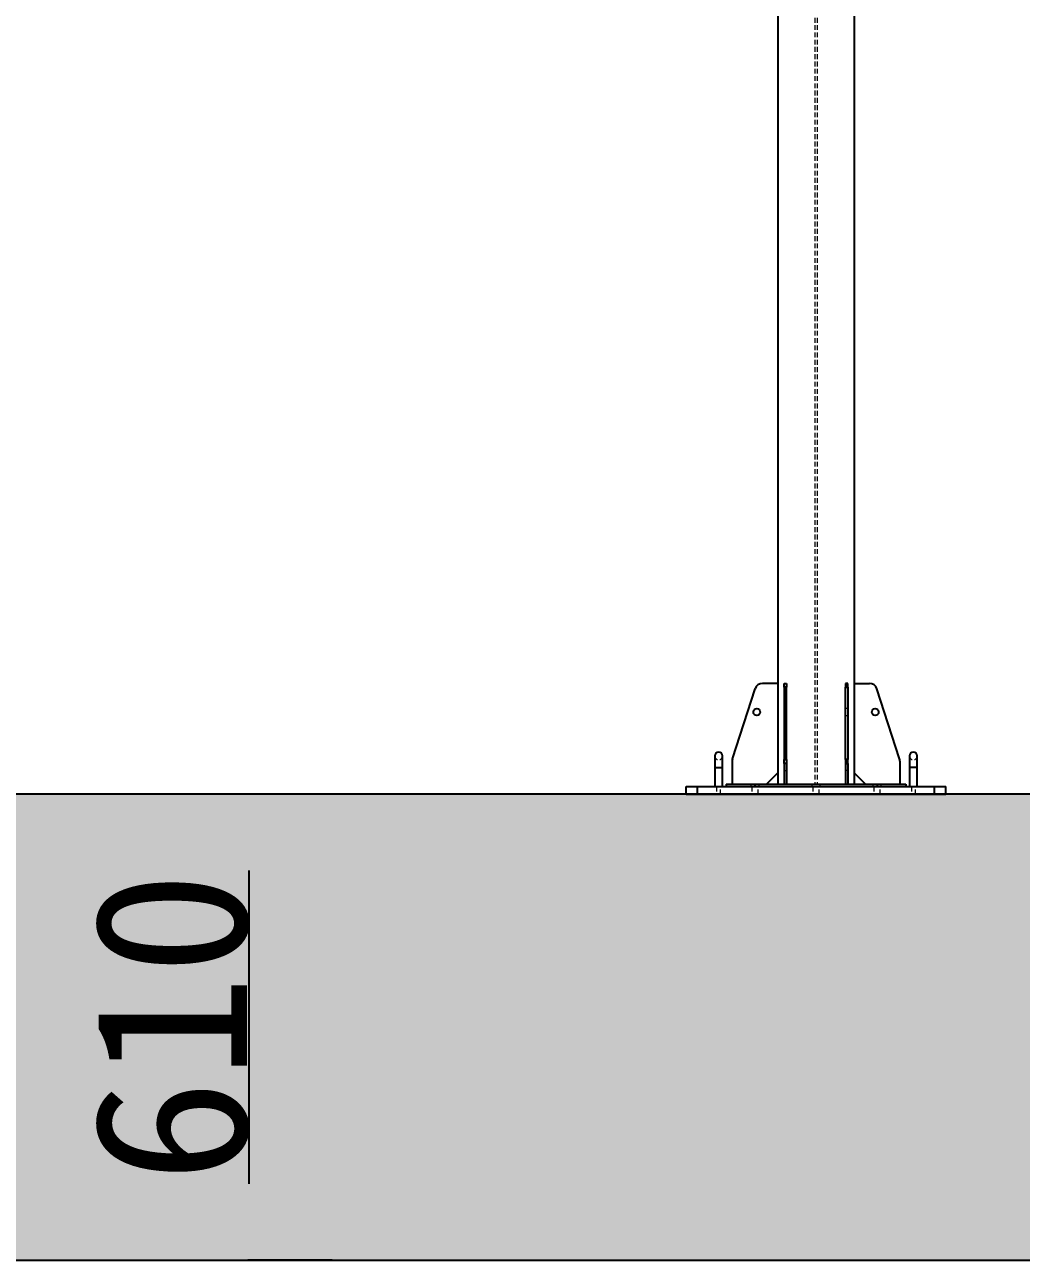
# Model space of a CAD drawing. Header units: millimetres. Extents: x 25083 to 52777, y 24772 to 45779.
# Drawn here: x 36145 to 37451, y 37763 to 39380 of the extents above; entities that cross this region are included whole.
import ezdxf

# ---------------------------------------------------------------- set-up
doc = ezdxf.new("R2010")
doc.units = ezdxf.units.MM
doc.linetypes.add('HIDDEN', pattern=[9.525, 6.35, -3.175])
doc.styles.get("Standard").update_dxf_attribs({"font": ''})
doc.styles.get('Standard').set_extended_font_data('SimSun')
doc.dimstyles.new('ISO-25', dxfattribs={"dimtxt": 2.5, "dimasz": 2.5, "dimexe": 1.25, "dimexo": 0.625, "dimtad": 1, "dimtxsty": 'Standard', "dimcen": 2.5, "dimadec": 0, "dimazin": 0, "dimtfac": 1, "dimtmove": 0, "dimatfit": 3, "dimfxl": 1, "dimarcsym": 0})

# ---------------------------------------------------------------- blocks, each defined once
blk = doc.blocks.new('*D927')
at = {"color": 0, "lineweight": -2}
for p, q in [((36548.2, 38373.2), (36437.6, 38373.2)), ((36438.8, 38273.2), (36438.8, 37863.2)), ((36548.2, 37763.2), (36437.6, 37763.2))]:
    blk.add_line(p, q, dxfattribs=at)
at = {"color": 0}
for points in [[(36455.5, 38273.2), (36422.1, 38273.2), (36438.8, 38373.2)], [(36422.1, 37863.2), (36455.5, 37863.2), (36438.8, 37763.2)]]:
    blk.add_solid(points, dxfattribs=at)
at = {"layer": 'DEFPOINTS', "color": 0}
for p in [(36548.8, 38373.2), (36438.8, 37763.2), (36548.8, 37763.2)]:
    blk.add_point(p, dxfattribs=at)
at = {"color": 0, "insert": (36338.2, 38068.2), "char_height": 200, "attachment_point": 5, "rotation": 90}
blk.add_mtext('610', dxfattribs=at)
blk = doc.blocks.new('zw$CC83')
at = {"color": 7, "linetype": 'HIDDEN', "lineweight": 18}
for p, q in [((168.5, 2330.5), (168.5, 13)), ((171.5, 2330.5), (171.5, 13)), ((131.5, 140.1), (128.5, 140.1)), ((208.5, 140.1), (211.5, 140.1)), ((131.5, 112), (128.5, 112)), ((128.5, 103), (131.5, 103)), ((211.5, 112), (208.5, 112)), ((208.5, 103), (211.5, 103)), ((37.5, 35), (47.5, 35)), ((47.5, 35), (37.5, 35)), ((128.5, 45.3), (131.5, 45.3)), ((131.5, 40.3), (128.5, 40.3)), ((211.5, 45.3), (208.5, 45.3)), ((208.5, 40.3), (211.5, 40.3)), ((302.5, 35), (292.5, 35)), ((292.5, 35), (302.5, 35)), ((128.5, 31), (131.5, 31)), ((211.5, 31), (208.5, 31)), ((15, 0), (15, 10)), ((39.9, 10), (39.9, 0)), ((45.1, 0), (45.1, 10)), ((84.5, 13), (84.5, 10)), ((85.8, 10), (85.8, 0)), ((90, 13), (90, 10)), ((94.2, 0), (94.2, 10)), ((95.5, 10), (95.5, 13)), ((164.5, 13), (164.5, 10)), ((165.8, 10), (165.8, 0)), ((174.2, 0), (174.2, 10)), ((175.5, 10), (175.5, 13)), ((244.5, 13), (244.5, 10)), ((245.8, 10), (245.8, 0)), ((250, 13), (250, 10)), ((254.2, 0), (254.2, 10)), ((255.5, 10), (255.5, 13)), ((294.9, 10), (294.9, 0)), ((300.1, 0), (300.1, 10)), ((325, 0), (325, 10))]:
    blk.add_line(p, q, dxfattribs=at)
at = {"color": 7, "linetype": 'Continuous', "lineweight": 25}
for p, q in [((120, 1484.3), (120, 13)), ((220, 1484.3), (220, 13)), ((60.5, 46.5), (90.3, 138.1)), ((120, 145), (99.8, 145)), ((120, 145), (120, 28)), ((128.5, 145), (131.5, 145)), ((128.5, 140.1), (128.5, 145)), ((131.5, 140.1), (128.5, 140.1)), ((128.5, 140.1), (128.5, 45.3)), ((131.5, 145), (131.5, 140.1)), ((131.5, 45.3), (131.5, 140.1)), ((211.5, 145), (208.5, 145)), ((208.5, 145), (208.5, 140.1)), ((208.5, 140.1), (211.5, 140.1)), ((208.5, 45.3), (208.5, 140.1)), ((211.5, 140.1), (211.5, 145)), ((211.5, 140.1), (211.5, 45.3)), ((220, 145), (220, 28)), ((220, 145), (240.2, 145)), ((279.5, 46.5), (249.7, 138.1)), ((37.5, 50), (37.5, 35)), ((47.5, 35), (47.5, 50)), ((292.5, 50), (292.5, 35)), ((302.5, 35), (302.5, 50)), ((37.5, 35), (37.5, 10)), ((47.5, 10), (47.5, 35)), ((60, 43.4), (60, 13)), ((128.5, 45.3), (131.5, 45.3)), ((128.5, 40.3), (128.5, 45.3)), ((128.5, 40.3), (128.5, 13)), ((131.5, 40.3), (128.5, 40.3)), ((131.5, 45.3), (131.5, 40.3)), ((131.5, 40.3), (131.5, 13)), ((208.5, 45.3), (208.5, 40.3)), ((211.5, 45.3), (208.5, 45.3)), ((208.5, 40.3), (211.5, 40.3)), ((208.5, 40.3), (208.5, 13)), ((211.5, 40.3), (211.5, 45.3)), ((211.5, 40.3), (211.5, 13)), ((280, 43.4), (280, 13)), ((292.5, 35), (292.5, 10)), ((302.5, 10), (302.5, 35)), ((120, 28), (105, 13)), ((220, 28), (235, 13)), ((0, 0), (0, 10)), ((0, 10), (15, 10)), ((0, 0), (15, 0)), ((15, 0), (15, 10)), ((15, 10), (325, 10)), ((15, 0), (325, 0)), ((52.5, 13), (52.5, 10)), ((52.5, 13), (90, 13)), ((90, 13), (90, 10)), ((90, 13), (250, 13)), ((250, 13), (250, 10)), ((250, 13), (287.5, 13)), ((287.5, 13), (287.5, 10)), ((325, 0), (325, 10)), ((325, 10), (340, 10)), ((325, 0), (340, 0)), ((340, 0), (340, 10))]:
    blk.add_line(p, q, dxfattribs=at)
at = {"color": 8, "linetype": 'Continuous', "lineweight": 25}
for p, q in [((37.5, 35), (47.5, 35)), ((302.5, 35), (292.5, 35))]:
    blk.add_line(p, q, dxfattribs=at)
at = {"color": 7, "linetype": 'Continuous', "lineweight": 25}
for centre in [(92.5, 107.5), (247.5, 107.5)]:
    blk.add_circle(centre, 4.5, dxfattribs=at)
for centre, radius, start, end in [((99.8, 135), 10, 90, 161.9958), ((240.2, 135), 10, 18.0042, 90), ((42.5, 50), 5, 0, 180), ((297.5, 50), 5, 0, 180), ((70, 43.4), 10, 161.9958, 180), ((270, 43.4), 10, 0, 18.0042)]:
    blk.add_arc(centre, radius, start, end, dxfattribs=at)
at = {"color": 7, "linetype": 'HIDDEN', "lineweight": 18}
for centre in [(42.5, 50), (297.5, 50)]:
    blk.add_arc(centre, 5, 180, 0, dxfattribs=at)

msp = doc.modelspace()

# ---------------------------------------------------------------- hatches: boundary and pattern name
h = msp.add_hatch()
h.set_pattern_fill('ANGLE', color=40)
h.set_pattern_definition([(0, (29616.762, 37763.238), (0, 6.985), [5.08, -1.905]), (90, (29616.762, 37763.238), (-6.985, 4e-16), [5.08, -1.905])])
h.paths.add_polyline_path([(29616.762, 37763.238), (29616.762, 38373.238), (40746.762, 38373.238), (40746.762, 37763.238)])

# ---------------------------------------------------------------- linework, layer by layer
msp.add_line((29616.762, 37763.238), (40746.762, 37763.238))
msp.add_lwpolyline([(29616.762, 37763.238), (40746.762, 37763.238), (40746.762, 38373.238), (29616.762, 38373.238)], close=True)

# ---------------------------------------------------------------- block references
at = {"color": 1}
msp.add_blockref('zw$CC83', (37011.762, 38373.238), dxfattribs=at)

# ---------------------------------------------------------------- dimensions: what is measured, and where the dimension line sits
dim = msp.add_linear_dim(base=(36438.811, 37763.238), p1=(36548.811, 38373.238), p2=(36548.811, 37763.238), angle=90, dimstyle='ISO-25', override={"dimtxt": 200, "dimasz": 100}, dxfattribs=at)
dim.commit()
dim.dimension.update_dxf_attribs({"geometry": '*D927', "text_midpoint": (36338.186, 38068.238)})

doc.saveas('drawing.dxf')
